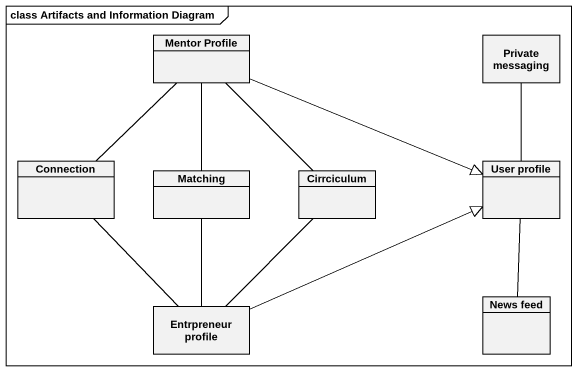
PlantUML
@startuml
mainframe class Artifacts and Information Diagram
hide circle
hide empty members
class "Mentor Profile" as Mentor_Profile
class "Private messaging" as Private_messaging
class Connection
class Matching
class Cirrciculum
class "User profile" as User_profile
class "Entrpreneur profile" as Entrpreneur_profile
class "News feed" as News_feed
Mentor_Profile -- Connection
Mentor_Profile -- Matching
Mentor_Profile -- Cirrciculum
Mentor_Profile -right-|> User_profile
Private_messaging -- User_profile
Connection -- Entrpreneur_profile
Matching -- Entrpreneur_profile
User_profile -- News_feed
Entrpreneur_profile -up- Cirrciculum
Entrpreneur_profile -right-|> User_profile
@enduml
